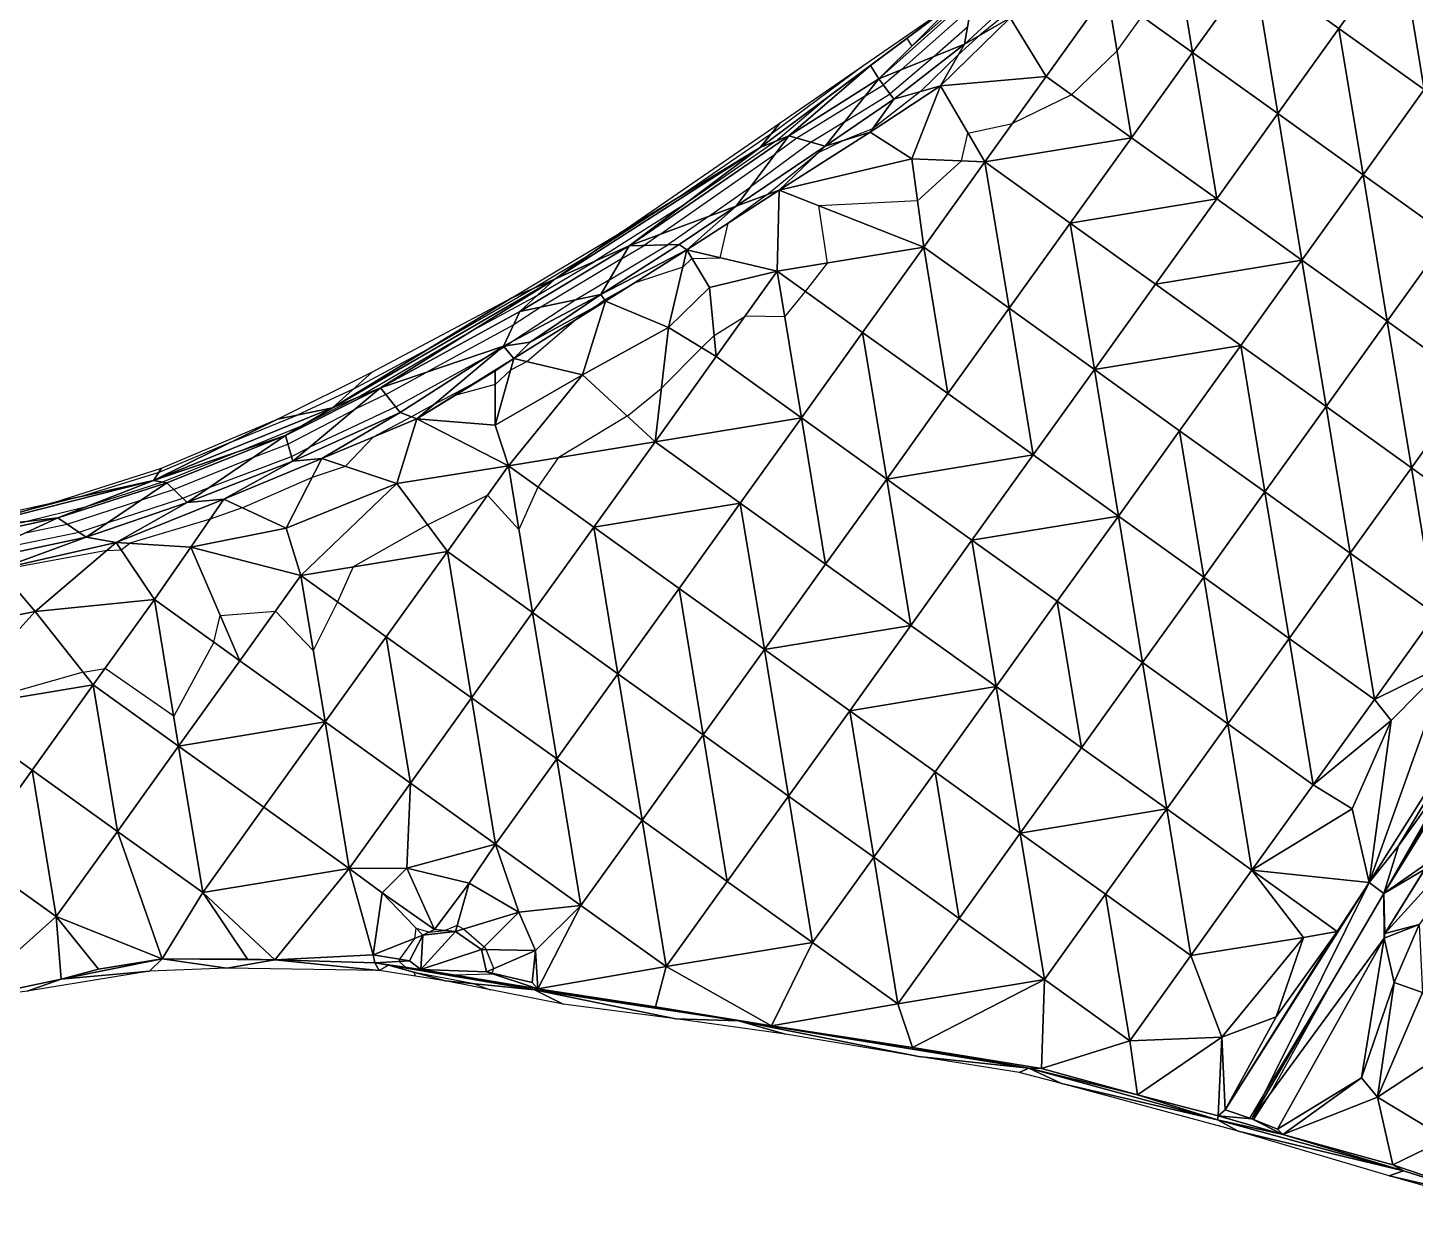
# Model space of a CAD drawing. Extents: x 452550 to 453808, y 451368 to 453069.
# Drawn here: x 452699.8 to 452832, y 452530.9 to 452643.7 of the extents above; entities that cross this region are included whole.
import ezdxf

# ---------------------------------------------------------------- set-up
doc = ezdxf.new("R2010")
doc.units = 0
doc.header["$LTSCALE"] = 0.35
doc.header["$MEASUREMENT"] = 0
doc.linetypes.add('DASHED', pattern=[5442.857143, 3628.571429, -1814.285714])
doc.layers.add('Default', color=42, linetype='Continuous', lineweight=25)
doc.layers.add('FPS_Contours-Minor', color=40, linetype='DASHED', lineweight=25)

msp = doc.modelspace()

# ---------------------------------------------------------------- linework, layer by layer
at = {"layer": 'Default', "color": 8, "linetype": 'Continuous', "lineweight": 25}
for points in [[(452810.76, 452641.4, 14.21), (452802.63, 452647.22, 14.7), (452808.46, 452655.35, 14.67)], [(452816.59, 452649.52, 14.22), (452810.76, 452641.4, 14.21), (452808.46, 452655.35, 14.67)], [(452824.71, 452643.69, 14.27), (452816.59, 452649.52, 14.22), (452830.54, 452651.82, 14.23)], [(452832.84, 452637.87, 14.27), (452824.71, 452643.69, 14.27), (452830.54, 452651.82, 14.23)], [(452838.67, 452645.99, 14.21), (452832.84, 452637.87, 14.27), (452830.54, 452651.82, 14.23)], [(452789.84, 452646.91, 13.14), (452797.15, 452649.71, 14.31), (452789.02, 452642.19, 14.44)], [(452797.15, 452649.71, 14.31), (452793.38, 452644.7, 14.61), (452789.02, 452642.19, 14.44)], [(452818.88, 452635.57, 14.28), (452810.76, 452641.4, 14.21), (452816.59, 452649.52, 14.22)], [(452824.71, 452643.69, 14.27), (452818.88, 452635.57, 14.28), (452816.59, 452649.52, 14.22)], [(452789.02, 452642.19, 14.44), (452780.87, 452638.87, 13.17), (452789.84, 452646.91, 13.14)], [(452780.87, 452638.87, 13.17), (452788.41, 452646.38, 12.76), (452789.84, 452646.91, 13.14)], [(452802.63, 452647.22, 14.7), (452796.8, 452639.1, 14.62), (452793.38, 452644.7, 14.61)], [(452804.93, 452633.27, 14.21), (452796.8, 452639.1, 14.62), (452802.63, 452647.22, 14.7)], [(452810.76, 452641.4, 14.21), (452804.93, 452633.27, 14.21), (452802.63, 452647.22, 14.7)], [(452780.07, 452640.14, 13.17), (452769.57, 452632.33, 12.75), (452788.41, 452646.38, 12.76)], [(452769.57, 452632.33, 12.75), (452771.45, 452634.7, 13.21), (452788.41, 452646.38, 12.76)], [(452780.87, 452638.87, 13.17), (452780.07, 452640.14, 13.17), (452788.41, 452646.38, 12.76)], [(452796.8, 452639.1, 14.62), (452786.73, 452638.2, 14.67), (452793.38, 452644.7, 14.61)], [(452786.73, 452638.2, 14.67), (452789.02, 452642.19, 14.44), (452793.38, 452644.7, 14.61)], [(452827.01, 452629.74, 14.27), (452818.88, 452635.57, 14.28), (452824.71, 452643.69, 14.27)], [(452832.84, 452637.87, 14.27), (452827.01, 452629.74, 14.27), (452824.71, 452643.69, 14.27)], [(452780.87, 452638.87, 13.17), (452789.02, 452642.19, 14.44), (452782.31, 452636.96, 14.28)], [(452789.02, 452642.19, 14.44), (452786.73, 452638.2, 14.67), (452782.31, 452636.96, 14.28)], [(452780.07, 452640.14, 13.17), (452772.28, 452633.44, 13.21), (452769.57, 452632.33, 12.75)], [(452772.28, 452633.44, 13.21), (452780.07, 452640.14, 13.17), (452780.87, 452638.87, 13.17)], [(452813.06, 452627.44, 14.28), (452804.93, 452633.27, 14.21), (452810.76, 452641.4, 14.21)], [(452818.88, 452635.57, 14.28), (452813.06, 452627.44, 14.28), (452810.76, 452641.4, 14.21)], [(452775.76, 452632.46, 14.48), (452772.28, 452633.44, 13.21), (452780.87, 452638.87, 13.17)], [(452780.87, 452638.87, 13.17), (452782.31, 452636.96, 14.28), (452775.76, 452632.46, 14.48)], [(452796.8, 452639.1, 14.62), (452790.98, 452630.97, 14.4), (452786.73, 452638.2, 14.67)], [(452804.93, 452633.27, 14.21), (452790.98, 452630.97, 14.4), (452796.8, 452639.1, 14.62)], [(452784, 452631.25, 14.72), (452780.05, 452633.81, 14.52), (452786.73, 452638.2, 14.67)], [(452780.05, 452633.81, 14.52), (452782.31, 452636.96, 14.28), (452786.73, 452638.2, 14.67)], [(452790.98, 452630.97, 14.4), (452784, 452631.25, 14.72), (452786.73, 452638.2, 14.67)], [(452835.14, 452623.91, 14.23), (452827.01, 452629.74, 14.27), (452832.84, 452637.87, 14.27)], [(452782.31, 452636.96, 14.28), (452780.05, 452633.81, 14.52), (452775.76, 452632.46, 14.48)], [(452821.18, 452621.61, 14.27), (452813.06, 452627.44, 14.28), (452818.88, 452635.57, 14.28)], [(452827.01, 452629.74, 14.27), (452821.18, 452621.61, 14.27), (452818.88, 452635.57, 14.28)], [(452769.57, 452632.33, 12.75), (452756.27, 452624.23, 13.19), (452771.45, 452634.7, 13.21)], [(452784, 452631.25, 14.72), (452771.38, 452628.26, 14.59), (452780.05, 452633.81, 14.52)], [(452771.38, 452628.26, 14.59), (452775.76, 452632.46, 14.48), (452780.05, 452633.81, 14.52)], [(452750, 452619.8, 12.79), (452756.27, 452624.23, 13.19), (452769.57, 452632.33, 12.75)], [(452757.08, 452622.97, 13.19), (452750, 452619.8, 12.79), (452769.57, 452632.33, 12.75)], [(452757.08, 452622.97, 13.19), (452769.57, 452632.33, 12.75), (452772.28, 452633.44, 13.21)], [(452767.26, 452626.75, 14.28), (452757.08, 452622.97, 13.19), (452772.28, 452633.44, 13.21)], [(452772.28, 452633.44, 13.21), (452775.76, 452632.46, 14.48), (452767.26, 452626.75, 14.28)], [(452775.76, 452632.46, 14.48), (452771.38, 452628.26, 14.59), (452767.26, 452626.75, 14.28)], [(452799.1, 452625.14, 14.22), (452790.98, 452630.97, 14.4), (452804.93, 452633.27, 14.21)], [(452813.06, 452627.44, 14.28), (452799.1, 452625.14, 14.22), (452804.93, 452633.27, 14.21)], [(452784, 452631.25, 14.72), (452785.15, 452622.84, 14.26), (452771.38, 452628.26, 14.59)], [(452790.98, 452630.97, 14.4), (452785.15, 452622.84, 14.26), (452784, 452631.25, 14.72)], [(452793.27, 452617.02, 14.22), (452785.15, 452622.84, 14.26), (452790.98, 452630.97, 14.4)], [(452799.1, 452625.14, 14.22), (452793.27, 452617.02, 14.22), (452790.98, 452630.97, 14.4)], [(452829.31, 452615.79, 14.26), (452821.18, 452621.61, 14.27), (452827.01, 452629.74, 14.27)], [(452835.14, 452623.91, 14.23), (452829.31, 452615.79, 14.26), (452827.01, 452629.74, 14.27)], [(452771.19, 452620.55, 14.62), (452762.58, 452622.58, 14.43), (452771.38, 452628.26, 14.59)], [(452762.58, 452622.58, 14.43), (452767.26, 452626.75, 14.28), (452771.38, 452628.26, 14.59)], [(452785.15, 452622.84, 14.26), (452771.19, 452620.55, 14.62), (452771.38, 452628.26, 14.59)], [(452807.23, 452619.31, 14.27), (452799.1, 452625.14, 14.22), (452813.06, 452627.44, 14.28)], [(452821.18, 452621.61, 14.27), (452807.23, 452619.31, 14.27), (452813.06, 452627.44, 14.28)], [(452767.26, 452626.75, 14.28), (452761.83, 452623.09, 14.24), (452757.08, 452622.97, 13.19)], [(452767.26, 452626.75, 14.28), (452762.58, 452622.58, 14.43), (452761.83, 452623.09, 14.24)], [(452801.4, 452611.19, 14.24), (452793.27, 452617.02, 14.22), (452799.1, 452625.14, 14.22)], [(452807.23, 452619.31, 14.27), (452801.4, 452611.19, 14.24), (452799.1, 452625.14, 14.22)], [(452750, 452619.8, 12.79), (452745.9, 452618.01, 13.2), (452756.27, 452624.23, 13.19)], [(452754.38, 452618.33, 14.36), (452746.65, 452616.71, 13.2), (452757.08, 452622.97, 13.19)], [(452746.65, 452616.71, 13.2), (452750, 452619.8, 12.79), (452757.08, 452622.97, 13.19)], [(452761.83, 452623.09, 14.24), (452762.58, 452622.58, 14.43), (452754.38, 452618.33, 14.36)], [(452757.08, 452622.97, 13.19), (452761.83, 452623.09, 14.24), (452754.38, 452618.33, 14.36)], [(452837.44, 452609.96, 14.24), (452829.31, 452615.79, 14.26), (452835.14, 452623.91, 14.23)], [(452762.58, 452622.58, 14.43), (452754.81, 452617.7, 14.54), (452754.38, 452618.33, 14.36)], [(452760.83, 452615.2, 14.75), (452754.81, 452617.7, 14.54), (452762.58, 452622.58, 14.43)], [(452764.74, 452618.99, 14.75), (452760.83, 452615.2, 14.75), (452762.58, 452622.58, 14.43)], [(452764.74, 452618.99, 14.75), (452762.58, 452622.58, 14.43), (452771.19, 452620.55, 14.62)], [(452779.32, 452614.72, 14.25), (452771.19, 452620.55, 14.62), (452785.15, 452622.84, 14.26)], [(452787.45, 452608.89, 14.23), (452779.32, 452614.72, 14.25), (452785.15, 452622.84, 14.26)], [(452793.27, 452617.02, 14.22), (452787.45, 452608.89, 14.23), (452785.15, 452622.84, 14.26)], [(452815.35, 452613.49, 14.25), (452807.23, 452619.31, 14.27), (452821.18, 452621.61, 14.27)], [(452823.48, 452607.66, 14.25), (452815.35, 452613.49, 14.25), (452821.18, 452621.61, 14.27)], [(452829.31, 452615.79, 14.26), (452823.48, 452607.66, 14.25), (452821.18, 452621.61, 14.27)], [(452764.74, 452618.99, 14.75), (452771.19, 452620.55, 14.62), (452765.37, 452612.42, 14.39)], [(452773.49, 452606.59, 14.23), (452765.37, 452612.42, 14.39), (452771.19, 452620.55, 14.62)], [(452779.32, 452614.72, 14.25), (452773.49, 452606.59, 14.23), (452771.19, 452620.55, 14.62)], [(452728.82, 452607.53, 12.75), (452745.9, 452618.01, 13.2), (452750, 452619.8, 12.79)], [(452733.38, 452609.44, 13.23), (452728.82, 452607.53, 12.75), (452750, 452619.8, 12.79)], [(452750, 452619.8, 12.79), (452746.65, 452616.71, 13.2), (452733.38, 452609.44, 13.23)], [(452764.74, 452618.99, 14.75), (452765.37, 452612.42, 14.39), (452760.83, 452615.2, 14.75)], [(452815.35, 452613.49, 14.25), (452801.4, 452611.19, 14.24), (452807.23, 452619.31, 14.27)], [(452728.82, 452607.53, 12.75), (452732.63, 452610.96, 13.23), (452745.9, 452618.01, 13.2)], [(452746.65, 452616.71, 13.2), (452754.38, 452618.33, 14.36), (452745.11, 452613.4, 13.97)], [(452754.38, 452618.33, 14.36), (452747.64, 452613.78, 14.27), (452745.11, 452613.4, 13.97)], [(452752.62, 452610.69, 14.86), (452746.1, 452612.23, 14.42), (452754.81, 452617.7, 14.54)], [(452746.1, 452612.23, 14.42), (452747.64, 452613.78, 14.27), (452754.81, 452617.7, 14.54)], [(452754.38, 452618.33, 14.36), (452754.81, 452617.7, 14.54), (452747.64, 452613.78, 14.27)], [(452752.62, 452610.69, 14.86), (452754.81, 452617.7, 14.54), (452760.83, 452615.2, 14.75)], [(452745.11, 452613.4, 13.97), (452733.38, 452609.44, 13.23), (452746.65, 452616.71, 13.2)], [(452795.57, 452603.06, 14.26), (452787.45, 452608.89, 14.23), (452793.27, 452617.02, 14.22)], [(452801.4, 452611.19, 14.24), (452795.57, 452603.06, 14.26), (452793.27, 452617.02, 14.22)], [(452752.62, 452610.69, 14.86), (452760.83, 452615.2, 14.75), (452759.54, 452604.29, 14.28)], [(452765.37, 452612.42, 14.39), (452759.54, 452604.29, 14.28), (452760.83, 452615.2, 14.75)], [(452831.61, 452601.83, 14.23), (452823.48, 452607.66, 14.25), (452829.31, 452615.79, 14.26)], [(452837.44, 452609.96, 14.24), (452831.61, 452601.83, 14.23), (452829.31, 452615.79, 14.26)], [(452746.1, 452612.23, 14.42), (452745.11, 452613.4, 13.97), (452747.64, 452613.78, 14.27)], [(452781.62, 452600.76, 14.24), (452773.49, 452606.59, 14.23), (452779.32, 452614.72, 14.25)], [(452787.45, 452608.89, 14.23), (452781.62, 452600.76, 14.24), (452779.32, 452614.72, 14.25)], [(452733.38, 452609.44, 13.23), (452745.11, 452613.4, 13.97), (452735.26, 452607.11, 14.21)], [(452745.11, 452613.4, 13.97), (452736.84, 452606.5, 14.63), (452735.26, 452607.11, 14.21)], [(452736.84, 452606.5, 14.63), (452745.11, 452613.4, 13.97), (452746.1, 452612.23, 14.42)], [(452773.49, 452606.59, 14.23), (452759.54, 452604.29, 14.28), (452765.37, 452612.42, 14.39)], [(452809.53, 452605.36, 14.23), (452801.4, 452611.19, 14.24), (452815.35, 452613.49, 14.25)], [(452817.65, 452599.53, 14.24), (452809.53, 452605.36, 14.23), (452815.35, 452613.49, 14.25)], [(452823.48, 452607.66, 14.25), (452817.65, 452599.53, 14.24), (452815.35, 452613.49, 14.25)], [(452744.32, 452611.08, 14.36), (452736.84, 452606.5, 14.63), (452746.1, 452612.23, 14.42)], [(452744.32, 452605.88, 14.9), (452736.84, 452606.5, 14.63), (452744.32, 452611.08, 14.36)], [(452744.32, 452605.88, 14.9), (452744.32, 452611.08, 14.36), (452746.1, 452612.23, 14.42)], [(452752.62, 452610.69, 14.86), (452744.32, 452605.88, 14.9), (452746.1, 452612.23, 14.42)], [(452803.7, 452597.23, 14.25), (452795.57, 452603.06, 14.26), (452801.4, 452611.19, 14.24)], [(452809.53, 452605.36, 14.23), (452803.7, 452597.23, 14.25), (452801.4, 452611.19, 14.24)], [(452728.82, 452607.53, 12.75), (452723.57, 452606.45, 13.14), (452732.63, 452610.96, 13.23)], [(452752.62, 452610.69, 14.86), (452745.58, 452602, 14.61), (452744.32, 452605.88, 14.9)], [(452752.62, 452610.69, 14.86), (452759.54, 452604.29, 14.28), (452745.58, 452602, 14.61)], [(452839.73, 452596, 14.19), (452831.61, 452601.83, 14.23), (452837.44, 452609.96, 14.24)], [(452724.33, 452604.92, 13.14), (452728.82, 452607.53, 12.75), (452733.38, 452609.44, 13.23)], [(452725.04, 452602.46, 14.18), (452724.33, 452604.92, 13.14), (452733.38, 452609.44, 13.23)], [(452733.38, 452609.44, 13.23), (452735.26, 452607.11, 14.21), (452725.04, 452602.46, 14.18)], [(452795.57, 452603.06, 14.26), (452781.62, 452600.76, 14.24), (452787.45, 452608.89, 14.23)], [(452724.33, 452604.92, 13.14), (452711.77, 452600.61, 12.74), (452728.82, 452607.53, 12.75)], [(452711.77, 452600.61, 12.74), (452723.57, 452606.45, 13.14), (452728.82, 452607.53, 12.75)], [(452735.26, 452607.11, 14.21), (452727.8, 452602.71, 14.35), (452725.04, 452602.46, 14.18)], [(452736.84, 452606.5, 14.63), (452727.8, 452602.71, 14.35), (452735.26, 452607.11, 14.21)], [(452825.78, 452593.71, 14.26), (452817.65, 452599.53, 14.24), (452823.48, 452607.66, 14.25)], [(452831.61, 452601.83, 14.23), (452825.78, 452593.71, 14.26), (452823.48, 452607.66, 14.25)], [(452711.77, 452600.61, 12.74), (452712.53, 452601.8, 13.13), (452723.57, 452606.45, 13.14)], [(452734.94, 452600.33, 14.84), (452727.8, 452602.71, 14.35), (452736.84, 452606.5, 14.63)], [(452734.94, 452600.33, 14.84), (452736.84, 452606.5, 14.63), (452745.58, 452602, 14.61)], [(452744.32, 452605.88, 14.9), (452745.58, 452602, 14.61), (452736.84, 452606.5, 14.63)], [(452767.66, 452598.47, 14.21), (452759.54, 452604.29, 14.28), (452773.49, 452606.59, 14.23)], [(452775.79, 452592.64, 14.26), (452767.66, 452598.47, 14.21), (452773.49, 452606.59, 14.23)], [(452781.62, 452600.76, 14.24), (452775.79, 452592.64, 14.26), (452773.49, 452606.59, 14.23)], [(452724.33, 452604.92, 13.14), (452713.04, 452600.39, 13.13), (452711.77, 452600.61, 12.74)], [(452714.95, 452598.53, 14.24), (452713.04, 452600.39, 13.13), (452724.33, 452604.92, 13.14)], [(452724.33, 452604.92, 13.14), (452725.04, 452602.46, 14.18), (452714.95, 452598.53, 14.24)], [(452811.83, 452591.41, 14.25), (452803.7, 452597.23, 14.25), (452809.53, 452605.36, 14.23)], [(452817.65, 452599.53, 14.24), (452811.83, 452591.41, 14.25), (452809.53, 452605.36, 14.23)], [(452753.71, 452596.17, 14.28), (452745.58, 452602, 14.61), (452759.54, 452604.29, 14.28)], [(452767.66, 452598.47, 14.21), (452753.71, 452596.17, 14.28), (452759.54, 452604.29, 14.28)], [(452711.77, 452600.61, 12.74), (452702.26, 452598.51, 13.1), (452712.53, 452601.8, 13.13)], [(452725.04, 452602.46, 14.18), (452718.46, 452598.83, 14.32), (452714.95, 452598.53, 14.24)], [(452724.38, 452596.09, 14.93), (452718.46, 452598.83, 14.32), (452727.8, 452602.71, 14.35)], [(452718.46, 452598.83, 14.32), (452725.04, 452602.46, 14.18), (452727.8, 452602.71, 14.35)], [(452734.94, 452600.33, 14.84), (452724.38, 452596.09, 14.93), (452727.8, 452602.71, 14.35)], [(452734.94, 452600.33, 14.84), (452745.58, 452602, 14.61), (452739.76, 452593.87, 14.28)], [(452747.88, 452588.04, 14.35), (452739.76, 452593.87, 14.28), (452745.58, 452602, 14.61)], [(452753.71, 452596.17, 14.28), (452747.88, 452588.04, 14.35), (452745.58, 452602, 14.61)], [(452789.74, 452594.94, 14.28), (452781.62, 452600.76, 14.24), (452795.57, 452603.06, 14.26)], [(452803.7, 452597.23, 14.25), (452789.74, 452594.94, 14.28), (452795.57, 452603.06, 14.26)], [(452833.91, 452587.88, 14.23), (452825.78, 452593.71, 14.26), (452831.61, 452601.83, 14.23)], [(452839.73, 452596, 14.19), (452833.91, 452587.88, 14.23), (452831.61, 452601.83, 14.23)], [(452693.52, 452596.02, 12.77), (452702.26, 452598.51, 13.1), (452711.77, 452600.61, 12.74)], [(452702.65, 452597.06, 13.1), (452693.52, 452596.02, 12.77), (452711.77, 452600.61, 12.74)], [(452702.65, 452597.06, 13.1), (452711.77, 452600.61, 12.74), (452713.04, 452600.39, 13.13)], [(452783.92, 452586.81, 14.28), (452775.79, 452592.64, 14.26), (452781.62, 452600.76, 14.24)], [(452789.74, 452594.94, 14.28), (452783.92, 452586.81, 14.28), (452781.62, 452600.76, 14.24)], [(452705.34, 452595.23, 14.31), (452702.65, 452597.06, 13.1), (452713.04, 452600.39, 13.13)], [(452713.04, 452600.39, 13.13), (452714.95, 452598.53, 14.24), (452705.34, 452595.23, 14.31)], [(452734.94, 452600.33, 14.84), (452725.8, 452591.57, 14.62), (452724.38, 452596.09, 14.93)], [(452734.94, 452600.33, 14.84), (452739.76, 452593.87, 14.28), (452725.8, 452591.57, 14.62)], [(452819.95, 452585.58, 14.25), (452811.83, 452591.41, 14.25), (452817.65, 452599.53, 14.24)], [(452825.78, 452593.71, 14.26), (452819.95, 452585.58, 14.25), (452817.65, 452599.53, 14.24)], [(452693.52, 452596.02, 12.77), (452691.25, 452596.12, 13.21), (452702.26, 452598.51, 13.1)], [(452714.95, 452598.53, 14.24), (452708.2, 452594.72, 14.44), (452705.34, 452595.23, 14.31)], [(452715.32, 452594.26, 14.75), (452708.2, 452594.72, 14.44), (452718.46, 452598.83, 14.32)], [(452708.2, 452594.72, 14.44), (452714.95, 452598.53, 14.24), (452718.46, 452598.83, 14.32)], [(452715.32, 452594.26, 14.75), (452718.46, 452598.83, 14.32), (452724.38, 452596.09, 14.93)], [(452761.84, 452590.34, 14.22), (452753.71, 452596.17, 14.28), (452767.66, 452598.47, 14.21)], [(452769.96, 452584.51, 14.26), (452761.84, 452590.34, 14.22), (452767.66, 452598.47, 14.21)], [(452775.79, 452592.64, 14.26), (452769.96, 452584.51, 14.26), (452767.66, 452598.47, 14.21)], [(452691.55, 452594.65, 13.21), (452693.52, 452596.02, 12.77), (452702.65, 452597.06, 13.1)], [(452692.95, 452592.59, 14.35), (452691.55, 452594.65, 13.21), (452702.65, 452597.06, 13.1)], [(452702.65, 452597.06, 13.1), (452705.34, 452595.23, 14.31), (452692.95, 452592.59, 14.35)], [(452797.87, 452589.11, 14.25), (452789.74, 452594.94, 14.28), (452803.7, 452597.23, 14.25)], [(452806, 452583.28, 14.28), (452797.87, 452589.11, 14.25), (452803.7, 452597.23, 14.25)], [(452811.83, 452591.41, 14.25), (452806, 452583.28, 14.28), (452803.7, 452597.23, 14.25)], [(452705.34, 452595.23, 14.31), (452697.03, 452592.16, 14.49), (452692.95, 452592.59, 14.35)], [(452697.03, 452592.16, 14.49), (452705.34, 452595.23, 14.31), (452708.2, 452594.72, 14.44)], [(452715.32, 452594.26, 14.75), (452724.38, 452596.09, 14.93), (452725.8, 452591.57, 14.62)], [(452756.01, 452582.21, 14.3), (452747.88, 452588.04, 14.35), (452753.71, 452596.17, 14.28)], [(452761.84, 452590.34, 14.22), (452756.01, 452582.21, 14.3), (452753.71, 452596.17, 14.28)], [(452700.47, 452588.15, 14.93), (452697.03, 452592.16, 14.49), (452708.2, 452594.72, 14.44)], [(452711.85, 452589.27, 14.89), (452700.47, 452588.15, 14.93), (452708.2, 452594.72, 14.44)], [(452715.32, 452594.26, 14.75), (452711.85, 452589.27, 14.89), (452708.2, 452594.72, 14.44)], [(452715.32, 452594.26, 14.75), (452719.97, 452583.44, 14.33), (452711.85, 452589.27, 14.89)], [(452715.32, 452594.26, 14.75), (452725.8, 452591.57, 14.62), (452719.97, 452583.44, 14.33)], [(452733.93, 452585.74, 14.34), (452725.8, 452591.57, 14.62), (452739.76, 452593.87, 14.28)], [(452742.05, 452579.92, 14.37), (452733.93, 452585.74, 14.34), (452739.76, 452593.87, 14.28)], [(452747.88, 452588.04, 14.35), (452742.05, 452579.92, 14.37), (452739.76, 452593.87, 14.28)], [(452792.04, 452580.98, 14.25), (452783.92, 452586.81, 14.28), (452789.74, 452594.94, 14.28)], [(452797.87, 452589.11, 14.25), (452792.04, 452580.98, 14.25), (452789.74, 452594.94, 14.28)], [(452783.92, 452586.81, 14.28), (452769.96, 452584.51, 14.26), (452775.79, 452592.64, 14.26)], [(452828.08, 452579.75, 14.19), (452819.95, 452585.58, 14.25), (452825.78, 452593.71, 14.26)], [(452833.91, 452587.88, 14.23), (452828.08, 452579.75, 14.19), (452825.78, 452593.71, 14.26)], [(452692.85, 452586.6, 14.83), (452697.03, 452592.16, 14.49), (452700.47, 452588.15, 14.93)], [(452728.1, 452577.62, 14.39), (452719.97, 452583.44, 14.33), (452725.8, 452591.57, 14.62)], [(452733.93, 452585.74, 14.34), (452728.1, 452577.62, 14.39), (452725.8, 452591.57, 14.62)], [(452814.12, 452577.45, 14.22), (452806, 452583.28, 14.28), (452811.83, 452591.41, 14.25)], [(452819.95, 452585.58, 14.25), (452814.12, 452577.45, 14.22), (452811.83, 452591.41, 14.25)], [(452764.13, 452576.39, 14.24), (452756.01, 452582.21, 14.3), (452761.84, 452590.34, 14.22)], [(452769.96, 452584.51, 14.26), (452764.13, 452576.39, 14.24), (452761.84, 452590.34, 14.22)], [(452711.85, 452589.27, 14.89), (452706.02, 452581.15, 14.41), (452700.47, 452588.15, 14.93)], [(452714.15, 452575.32, 14.4), (452706.02, 452581.15, 14.41), (452711.85, 452589.27, 14.89)], [(452719.97, 452583.44, 14.33), (452714.15, 452575.32, 14.4), (452711.85, 452589.27, 14.89)], [(452800.17, 452575.15, 14.29), (452792.04, 452580.98, 14.25), (452797.87, 452589.11, 14.25)], [(452806, 452583.28, 14.28), (452800.17, 452575.15, 14.29), (452797.87, 452589.11, 14.25)], [(452835.05, 452583.18, 14.21), (452844.54, 452589.19, 14.23), (452827.58, 452562.33, 14.27)], [(452844.54, 452589.19, 14.23), (452830.38, 452565.8, 14.2), (452827.58, 452562.33, 14.27)], [(452844.54, 452589.19, 14.23), (452836.2, 452573.92, 14.13), (452830.38, 452565.8, 14.2)], [(452706.02, 452581.15, 14.41), (452692.07, 452578.85, 14.51), (452700.47, 452588.15, 14.93)], [(452692.85, 452586.6, 14.83), (452700.47, 452588.15, 14.93), (452692.07, 452578.85, 14.51)], [(452750.18, 452574.09, 14.32), (452742.05, 452579.92, 14.37), (452747.88, 452588.04, 14.35)], [(452756.01, 452582.21, 14.3), (452750.18, 452574.09, 14.32), (452747.88, 452588.04, 14.35)], [(452828.08, 452579.75, 14.19), (452833.91, 452587.88, 14.23), (452835.05, 452583.18, 14.21)], [(452778.09, 452578.68, 14.24), (452769.96, 452584.51, 14.26), (452783.92, 452586.81, 14.28)], [(452792.04, 452580.98, 14.25), (452778.09, 452578.68, 14.24), (452783.92, 452586.81, 14.28)], [(452844.46, 452587.11, 14.06), (452842.01, 452582.29, 14.03), (452828.97, 452561.29, 14.02)], [(452836.2, 452573.92, 14.13), (452844.46, 452587.11, 14.06), (452828.97, 452561.29, 14.02)], [(452736.23, 452571.79, 14.4), (452728.1, 452577.62, 14.39), (452733.93, 452585.74, 14.34)], [(452742.05, 452579.92, 14.37), (452736.23, 452571.79, 14.4), (452733.93, 452585.74, 14.34)], [(452822.25, 452571.62, 14.15), (452814.12, 452577.45, 14.22), (452819.95, 452585.58, 14.25)], [(452828.08, 452579.75, 14.19), (452822.25, 452571.62, 14.15), (452819.95, 452585.58, 14.25)], [(452842.57, 452572.33, 14.17), (452829.08, 452557.48, 14.18), (452846.01, 452584.62, 14.27)], [(452829.08, 452557.48, 14.18), (452832.86, 452563.57, 14.15), (452846.01, 452584.62, 14.27)], [(452728.1, 452577.62, 14.39), (452714.15, 452575.32, 14.4), (452719.97, 452583.44, 14.33)], [(452772.26, 452570.56, 14.24), (452764.13, 452576.39, 14.24), (452769.96, 452584.51, 14.26)], [(452778.09, 452578.68, 14.24), (452772.26, 452570.56, 14.24), (452769.96, 452584.51, 14.26)], [(452808.3, 452569.33, 14.2), (452800.17, 452575.15, 14.29), (452806, 452583.28, 14.28)], [(452814.12, 452577.45, 14.22), (452808.3, 452569.33, 14.2), (452806, 452583.28, 14.28)], [(452758.31, 452568.26, 14.26), (452750.18, 452574.09, 14.32), (452756.01, 452582.21, 14.3)], [(452764.13, 452576.39, 14.24), (452758.31, 452568.26, 14.26), (452756.01, 452582.21, 14.3)], [(452827.58, 452562.33, 14.27), (452829.69, 452577.75, 14.14), (452835.05, 452583.18, 14.21)], [(452828.08, 452579.75, 14.19), (452835.05, 452583.18, 14.21), (452829.69, 452577.75, 14.14)], [(452842.01, 452582.29, 14.03), (452833.22, 452564.24, 14.14), (452828.97, 452561.29, 14.02)], [(452700.19, 452573.02, 14.4), (452692.07, 452578.85, 14.51), (452706.02, 452581.15, 14.41)], [(452708.32, 452567.19, 14.42), (452700.19, 452573.02, 14.4), (452706.02, 452581.15, 14.41)], [(452714.15, 452575.32, 14.4), (452708.32, 452567.19, 14.42), (452706.02, 452581.15, 14.41)], [(452786.22, 452572.86, 14.28), (452778.09, 452578.68, 14.24), (452792.04, 452580.98, 14.25)], [(452794.34, 452567.03, 14.28), (452786.22, 452572.86, 14.28), (452792.04, 452580.98, 14.25)], [(452800.17, 452575.15, 14.29), (452794.34, 452567.03, 14.28), (452792.04, 452580.98, 14.25)], [(452744.35, 452565.96, 14.39), (452736.23, 452571.79, 14.4), (452742.05, 452579.92, 14.37)], [(452750.18, 452574.09, 14.32), (452744.35, 452565.96, 14.39), (452742.05, 452579.92, 14.37)], [(452822.25, 452571.62, 14.15), (452828.08, 452579.75, 14.19), (452829.69, 452577.75, 14.14)], [(452700.19, 452573.02, 14.4), (452694.36, 452564.89, 14.4), (452692.07, 452578.85, 14.51)], [(452780.39, 452564.73, 14.26), (452772.26, 452570.56, 14.24), (452778.09, 452578.68, 14.24)], [(452786.22, 452572.86, 14.28), (452780.39, 452564.73, 14.26), (452778.09, 452578.68, 14.24)], [(452722.27, 452569.49, 14.37), (452714.15, 452575.32, 14.4), (452728.1, 452577.62, 14.39)], [(452730.4, 452563.66, 14.43), (452722.27, 452569.49, 14.37), (452728.1, 452577.62, 14.39)], [(452736.23, 452571.79, 14.4), (452730.4, 452563.66, 14.43), (452728.1, 452577.62, 14.39)], [(452816.42, 452563.5, 14.2), (452808.3, 452569.33, 14.2), (452814.12, 452577.45, 14.22)], [(452822.25, 452571.62, 14.15), (452816.42, 452563.5, 14.2), (452814.12, 452577.45, 14.22)], [(452822.25, 452571.62, 14.15), (452829.69, 452577.75, 14.14), (452825.97, 452569.33, 14.15)], [(452827.58, 452562.33, 14.27), (452825.97, 452569.33, 14.15), (452829.69, 452577.75, 14.14)], [(452766.43, 452562.43, 14.25), (452758.31, 452568.26, 14.26), (452764.13, 452576.39, 14.24)], [(452772.26, 452570.56, 14.24), (452766.43, 452562.43, 14.25), (452764.13, 452576.39, 14.24)], [(452716.44, 452561.36, 14.47), (452708.32, 452567.19, 14.42), (452714.15, 452575.32, 14.4)], [(452722.27, 452569.49, 14.37), (452716.44, 452561.36, 14.47), (452714.15, 452575.32, 14.4)], [(452752.48, 452560.13, 14.3), (452744.35, 452565.96, 14.39), (452750.18, 452574.09, 14.32)], [(452758.31, 452568.26, 14.26), (452752.48, 452560.13, 14.3), (452750.18, 452574.09, 14.32)], [(452808.3, 452569.33, 14.2), (452794.34, 452567.03, 14.28), (452800.17, 452575.15, 14.29)], [(452702.49, 452559.07, 14.41), (452694.36, 452564.89, 14.4), (452700.19, 452573.02, 14.4)], [(452708.32, 452567.19, 14.42), (452702.49, 452559.07, 14.41), (452700.19, 452573.02, 14.4)], [(452788.51, 452558.9, 14.25), (452780.39, 452564.73, 14.26), (452786.22, 452572.86, 14.28)], [(452794.34, 452567.03, 14.28), (452788.51, 452558.9, 14.25), (452786.22, 452572.86, 14.28)], [(452828.97, 452561.29, 14.02), (452830.38, 452565.8, 14.2), (452836.2, 452573.92, 14.13)], [(452730.4, 452563.66, 14.43), (452736.23, 452571.79, 14.4), (452735.88, 452563.7, 14.4)], [(452736.23, 452571.79, 14.4), (452744.35, 452565.96, 14.39), (452735.88, 452563.7, 14.4)], [(452816.42, 452563.5, 14.2), (452822.25, 452571.62, 14.15), (452825.97, 452569.33, 14.15)], [(452842.57, 452572.33, 14.17), (452832.34, 452558.32, 14.2), (452829.08, 452557.48, 14.18)], [(452774.56, 452556.6, 14.25), (452766.43, 452562.43, 14.25), (452772.26, 452570.56, 14.24)], [(452780.39, 452564.73, 14.26), (452774.56, 452556.6, 14.25), (452772.26, 452570.56, 14.24)], [(452730.4, 452563.66, 14.43), (452716.44, 452561.36, 14.47), (452722.27, 452569.49, 14.37)], [(452802.47, 452561.2, 14.2), (452794.34, 452567.03, 14.28), (452808.3, 452569.33, 14.2)], [(452810.59, 452555.37, 14.21), (452802.47, 452561.2, 14.2), (452808.3, 452569.33, 14.2)], [(452816.42, 452563.5, 14.2), (452810.59, 452555.37, 14.21), (452808.3, 452569.33, 14.2)], [(452827.58, 452562.33, 14.27), (452816.42, 452563.5, 14.2), (452825.97, 452569.33, 14.15)], [(452760.61, 452554.31, 14.37), (452752.48, 452560.13, 14.3), (452758.31, 452568.26, 14.26)], [(452766.43, 452562.43, 14.25), (452760.61, 452554.31, 14.37), (452758.31, 452568.26, 14.26)], [(452702.49, 452559.07, 14.41), (452708.32, 452567.19, 14.42), (452712.59, 452555.06, 14.29)], [(452708.32, 452567.19, 14.42), (452716.44, 452561.36, 14.47), (452712.59, 452555.06, 14.29)], [(452796.64, 452553.07, 14.23), (452788.51, 452558.9, 14.25), (452794.34, 452567.03, 14.28)], [(452802.47, 452561.2, 14.2), (452796.64, 452553.07, 14.23), (452794.34, 452567.03, 14.28)], [(452693.61, 452551.15, 14.47), (452694.36, 452564.89, 14.4), (452702.49, 452559.07, 14.41)], [(452735.88, 452563.7, 14.4), (452744.35, 452565.96, 14.39), (452741.83, 452562.25, 14.42)], [(452741.83, 452562.25, 14.42), (452744.35, 452565.96, 14.39), (452746.55, 452559.5, 14.4)], [(452744.35, 452565.96, 14.39), (452752.48, 452560.13, 14.3), (452746.55, 452559.5, 14.4)], [(452830.38, 452565.8, 14.2), (452828.97, 452561.29, 14.02), (452827.58, 452562.33, 14.27)], [(452716.44, 452561.36, 14.47), (452730.4, 452563.66, 14.43), (452723.31, 452554.97, 14.39)], [(452723.31, 452554.97, 14.39), (452730.4, 452563.66, 14.43), (452732.67, 452555.44, 14.39)], [(452733.54, 452561.33, 14.38), (452730.4, 452563.66, 14.43), (452735.88, 452563.7, 14.4)], [(452732.67, 452555.44, 14.39), (452730.4, 452563.66, 14.43), (452733.54, 452561.33, 14.38)], [(452738.53, 452557.83, 14.06), (452733.54, 452561.33, 14.38), (452735.88, 452563.7, 14.4)], [(452738.53, 452557.83, 14.06), (452735.88, 452563.7, 14.4), (452741.83, 452562.25, 14.42)], [(452782.69, 452550.78, 14.28), (452774.56, 452556.6, 14.25), (452780.39, 452564.73, 14.26)], [(452788.51, 452558.9, 14.25), (452782.69, 452550.78, 14.28), (452780.39, 452564.73, 14.26)], [(452810.59, 452555.37, 14.21), (452816.42, 452563.5, 14.2), (452821.33, 452557.07, 14.21)], [(452824.55, 452557.67, 14.27), (452816.42, 452563.5, 14.2), (452827.58, 452562.33, 14.27)], [(452816.42, 452563.5, 14.2), (452824.55, 452557.67, 14.27), (452821.33, 452557.07, 14.21)], [(452833.22, 452564.24, 14.14), (452832.86, 452563.57, 14.15), (452828.97, 452561.29, 14.02)], [(452829.08, 452557.48, 14.18), (452828.97, 452561.29, 14.02), (452832.86, 452563.57, 14.15)], [(452740.54, 452557.67, 13.94), (452738.53, 452557.83, 14.06), (452741.83, 452562.25, 14.42)], [(452740.54, 452557.67, 13.94), (452741.83, 452562.25, 14.42), (452746.55, 452559.5, 14.4)], [(452760.61, 452554.31, 14.37), (452766.43, 452562.43, 14.25), (452774.56, 452556.6, 14.25)], [(452824.55, 452557.67, 14.27), (452827.58, 452562.33, 14.27), (452813.88, 452540.68, 14.39)], [(452827.58, 452562.33, 14.27), (452816.42, 452539.81, 13.97), (452813.88, 452540.68, 14.39)], [(452827.58, 452562.33, 14.27), (452828.97, 452561.29, 14.02), (452816.42, 452539.81, 13.97)], [(452712.59, 452555.06, 14.29), (452716.44, 452561.36, 14.47), (452720.71, 452555.03, 14.4)], [(452716.44, 452561.36, 14.47), (452723.31, 452554.97, 14.39), (452720.71, 452555.03, 14.4)], [(452737.43, 452557.31, 13.92), (452732.67, 452555.44, 14.39), (452733.54, 452561.33, 14.38)], [(452738.53, 452557.83, 14.06), (452737.43, 452557.31, 13.92), (452733.54, 452561.33, 14.38)], [(452804.77, 452547.25, 14.21), (452796.64, 452553.07, 14.23), (452802.47, 452561.2, 14.2)], [(452810.59, 452555.37, 14.21), (452804.77, 452547.25, 14.21), (452802.47, 452561.2, 14.2)], [(452828.97, 452561.29, 14.02), (452829.03, 452557.03, 14.2), (452816.42, 452539.81, 13.97)], [(452828.97, 452561.29, 14.02), (452829.08, 452557.48, 14.18), (452829.03, 452557.03, 14.2)], [(452743.01, 452555.94, 13.97), (452740.54, 452557.67, 13.94), (452746.55, 452559.5, 14.4)], [(452743.01, 452555.94, 13.97), (452746.55, 452559.5, 14.4), (452748.16, 452555.86, 14.35)], [(452746.55, 452559.5, 14.4), (452752.48, 452560.13, 14.3), (452748.16, 452555.86, 14.35)], [(452748.39, 452552.2, 14.46), (452748.16, 452555.86, 14.35), (452752.48, 452560.13, 14.3)], [(452748.39, 452552.2, 14.46), (452752.48, 452560.13, 14.3), (452760.61, 452554.31, 14.37)], [(452702.49, 452559.07, 14.41), (452702.96, 452553.12, 14.3), (452693.61, 452551.15, 14.47)], [(452702.49, 452559.07, 14.41), (452712.59, 452555.06, 14.29), (452706.52, 452554.08, 14.39)], [(452702.96, 452553.12, 14.3), (452702.49, 452559.07, 14.41), (452706.52, 452554.08, 14.39)], [(452796.64, 452553.07, 14.23), (452782.69, 452550.78, 14.28), (452788.51, 452558.9, 14.25)], [(452829.98, 452552.81, 14.2), (452829.03, 452557.03, 14.2), (452832.34, 452558.32, 14.2)], [(452829.03, 452557.03, 14.2), (452829.08, 452557.48, 14.18), (452832.34, 452558.32, 14.2)], [(452832.67, 452551.84, 14.19), (452829.98, 452552.81, 14.2), (452832.34, 452558.32, 14.2)], [(452737.43, 452557.31, 13.92), (452736.15, 452554.87, 13.86), (452732.67, 452555.44, 14.39)], [(452737.43, 452557.31, 13.92), (452737.24, 452554.03, 13.83), (452736.15, 452554.87, 13.86)], [(452737.24, 452554.03, 13.83), (452740.54, 452557.67, 13.94), (452743.01, 452555.94, 13.97)], [(452740.54, 452557.67, 13.94), (452737.24, 452554.03, 13.83), (452737.43, 452557.31, 13.92)], [(452738.53, 452557.83, 14.06), (452740.54, 452557.67, 13.94), (452737.43, 452557.31, 13.92)], [(452813.54, 452547.58, 14.32), (452810.59, 452555.37, 14.21), (452821.33, 452557.07, 14.21)], [(452818.72, 452549.54, 14.23), (452813.54, 452547.58, 14.32), (452821.33, 452557.07, 14.21)], [(452813.88, 452540.68, 14.39), (452818.72, 452549.54, 14.23), (452824.55, 452557.67, 14.27)], [(452818.85, 452538.84, 14.39), (452816.42, 452539.81, 13.97), (452829.03, 452557.03, 14.2)], [(452824.55, 452557.67, 14.27), (452818.72, 452549.54, 14.23), (452821.33, 452557.07, 14.21)], [(452826.85, 452543.72, 14.22), (452818.85, 452538.84, 14.39), (452829.03, 452557.03, 14.2)], [(452829.03, 452557.03, 14.2), (452829.98, 452552.81, 14.2), (452826.85, 452543.72, 14.22)], [(452737.24, 452554.03, 13.83), (452743.01, 452555.94, 13.97), (452743.48, 452553.82, 13.94)], [(452743.48, 452553.82, 13.94), (452743.01, 452555.94, 13.97), (452748.16, 452555.86, 14.35)], [(452743.48, 452553.82, 13.94), (452748.16, 452555.86, 14.35), (452747.84, 452552.8, 14.45)], [(452748.16, 452555.86, 14.35), (452748.39, 452552.2, 14.46), (452747.84, 452552.8, 14.45)], [(452760.61, 452554.31, 14.37), (452774.56, 452556.6, 14.25), (452770.64, 452548.67, 14.37)], [(452770.64, 452548.67, 14.37), (452774.56, 452556.6, 14.25), (452782.69, 452550.78, 14.28)], [(452712.59, 452555.06, 14.29), (452711.37, 452553.88, 14.28), (452702.96, 452553.12, 14.3)], [(452706.52, 452554.08, 14.39), (452712.59, 452555.06, 14.29), (452702.96, 452553.12, 14.3)], [(452712.59, 452555.06, 14.29), (452718.74, 452554.17, 14.38), (452711.37, 452553.88, 14.28)], [(452720.71, 452555.03, 14.4), (452723.31, 452554.97, 14.39), (452712.59, 452555.06, 14.29)], [(452723.31, 452554.97, 14.39), (452718.74, 452554.17, 14.38), (452712.59, 452555.06, 14.29)], [(452723.31, 452554.97, 14.39), (452733.25, 452553.94, 14.26), (452718.74, 452554.17, 14.38)], [(452732.83, 452554.67, 14.34), (452723.31, 452554.97, 14.39), (452732.67, 452555.44, 14.39)], [(452723.31, 452554.97, 14.39), (452732.83, 452554.67, 14.34), (452733.25, 452553.94, 14.26)], [(452732.83, 452554.67, 14.34), (452732.67, 452555.44, 14.39), (452736.15, 452554.87, 13.86)], [(452736.15, 452554.87, 13.86), (452737.24, 452554.03, 13.83), (452732.83, 452554.67, 14.34)], [(452733.25, 452553.94, 14.26), (452732.83, 452554.67, 14.34), (452734.15, 452554.44, 14.17)], [(452737.24, 452554.03, 13.83), (452734.15, 452554.44, 14.17), (452732.83, 452554.67, 14.34)], [(452739.53, 452552.94, 13.79), (452733.25, 452553.94, 14.26), (452734.15, 452554.44, 14.17)], [(452739.53, 452552.94, 13.79), (452734.15, 452554.44, 14.17), (452748.06, 452552.11, 14.43)], [(452734.15, 452554.44, 14.17), (452737.24, 452554.03, 13.83), (452748.06, 452552.11, 14.43)], [(452760.61, 452554.31, 14.37), (452759.6, 452550.47, 14.38), (452748.39, 452552.2, 14.46)], [(452760.61, 452554.31, 14.37), (452770.64, 452548.67, 14.37), (452759.6, 452550.47, 14.38)], [(452804.77, 452547.25, 14.21), (452810.59, 452555.37, 14.21), (452813.54, 452547.58, 14.32)], [(452702.96, 452553.12, 14.3), (452699.73, 452551.96, 14.25), (452693.61, 452551.15, 14.47)], [(452702.96, 452553.12, 14.3), (452711.37, 452553.88, 14.28), (452699.73, 452551.96, 14.25)], [(452743.48, 452553.82, 13.94), (452748.39, 452552.2, 14.46), (452737.24, 452554.03, 13.83)], [(452737.24, 452554.03, 13.83), (452748.39, 452552.2, 14.46), (452748.06, 452552.11, 14.43)], [(452750.79, 452550.74, 14.34), (452739.53, 452552.94, 13.79), (452748.06, 452552.11, 14.43)], [(452743.48, 452553.82, 13.94), (452747.84, 452552.8, 14.45), (452748.39, 452552.2, 14.46)], [(452782.69, 452550.78, 14.28), (452796.64, 452553.07, 14.23), (452784.06, 452546.6, 14.33)], [(452796.64, 452553.07, 14.23), (452796.37, 452544.6, 14.32), (452784.06, 452546.6, 14.33)], [(452796.64, 452553.07, 14.23), (452804.77, 452547.25, 14.21), (452796.37, 452544.6, 14.32)], [(452748.06, 452552.11, 14.43), (452748.39, 452552.2, 14.46), (452759.6, 452550.47, 14.38)], [(452761.51, 452549.32, 14.36), (452750.79, 452550.74, 14.34), (452748.06, 452552.11, 14.43)], [(452748.06, 452552.11, 14.43), (452759.6, 452550.47, 14.38), (452767.48, 452549.15, 14.4)], [(452761.51, 452549.32, 14.36), (452748.06, 452552.11, 14.43), (452767.48, 452549.15, 14.4)], [(452826.85, 452543.72, 14.22), (452829.98, 452552.81, 14.2), (452828.39, 452541.86, 14.12)], [(452829.98, 452552.81, 14.2), (452832.67, 452551.84, 14.19), (452828.39, 452541.86, 14.12)], [(452832.67, 452551.84, 14.19), (452835.28, 452546.4, 14.23), (452828.39, 452541.86, 14.12)], [(452770.64, 452548.67, 14.37), (452767.48, 452549.15, 14.4), (452759.6, 452550.47, 14.38)], [(452782.69, 452550.78, 14.28), (452784.06, 452546.6, 14.33), (452770.64, 452548.67, 14.37)], [(452771.97, 452547.87, 14.38), (452761.51, 452549.32, 14.36), (452767.48, 452549.15, 14.4)], [(452784.64, 452545.75, 14.27), (452771.97, 452547.87, 14.38), (452767.48, 452549.15, 14.4)], [(452767.48, 452549.15, 14.4), (452770.64, 452548.67, 14.37), (452795.17, 452544.65, 14.29)], [(452784.64, 452545.75, 14.27), (452767.48, 452549.15, 14.4), (452795.17, 452544.65, 14.29)], [(452813.88, 452540.68, 14.39), (452813.54, 452547.58, 14.32), (452818.72, 452549.54, 14.23)], [(452770.64, 452548.67, 14.37), (452784.06, 452546.6, 14.33), (452795.17, 452544.65, 14.29)], [(452805.5, 452542.1, 14.36), (452804.77, 452547.25, 14.21), (452813.54, 452547.58, 14.32)], [(452813.21, 452540.08, 14.35), (452805.5, 452542.1, 14.36), (452813.54, 452547.58, 14.32)], [(452813.88, 452540.68, 14.39), (452813.21, 452540.08, 14.35), (452813.54, 452547.58, 14.32)], [(452796.37, 452544.6, 14.32), (452795.17, 452544.65, 14.29), (452784.06, 452546.6, 14.33)], [(452804.77, 452547.25, 14.21), (452805.5, 452542.1, 14.36), (452796.37, 452544.6, 14.32)], [(452834.97, 452537.89, 14.3), (452828.39, 452541.86, 14.12), (452835.28, 452546.4, 14.23)], [(452795.17, 452544.65, 14.29), (452794.24, 452544.21, 14.22), (452784.64, 452545.75, 14.27)], [(452798.26, 452543.18, 14.23), (452794.24, 452544.21, 14.22), (452795.17, 452544.65, 14.29)], [(452795.17, 452544.65, 14.29), (452805.5, 452542.1, 14.36), (452813.12, 452539.7, 14.34)], [(452795.17, 452544.65, 14.29), (452796.37, 452544.6, 14.32), (452805.5, 452542.1, 14.36)], [(452798.26, 452543.18, 14.23), (452795.17, 452544.65, 14.29), (452813.12, 452539.7, 14.34)], [(452826.85, 452543.72, 14.22), (452819.35, 452538.33, 14.41), (452818.85, 452538.84, 14.39)], [(452819.35, 452538.33, 14.41), (452826.85, 452543.72, 14.22), (452828.39, 452541.86, 14.12)], [(452813.12, 452539.7, 14.34), (452815.11, 452538.63, 14.12), (452798.26, 452543.18, 14.23)], [(452805.5, 452542.1, 14.36), (452813.21, 452540.08, 14.35), (452813.12, 452539.7, 14.34)], [(452829.85, 452535.44, 14.32), (452819.35, 452538.33, 14.41), (452828.39, 452541.86, 14.12)], [(452834.97, 452537.89, 14.3), (452829.85, 452535.44, 14.32), (452828.39, 452541.86, 14.12)], [(452813.12, 452539.7, 14.34), (452813.21, 452540.08, 14.35), (452819.35, 452538.33, 14.41)], [(452813.12, 452539.7, 14.34), (452819.35, 452538.33, 14.41), (452830.86, 452534.86, 14.28)], [(452815.11, 452538.63, 14.12), (452813.12, 452539.7, 14.34), (452830.86, 452534.86, 14.28)], [(452813.21, 452540.08, 14.35), (452813.88, 452540.68, 14.39), (452816.42, 452539.81, 13.97)], [(452816.42, 452539.81, 13.97), (452819.35, 452538.33, 14.41), (452813.21, 452540.08, 14.35)], [(452816.42, 452539.81, 13.97), (452818.85, 452538.84, 14.39), (452819.35, 452538.33, 14.41)], [(452830.86, 452534.86, 14.28), (452829.49, 452534.39, 14.24), (452815.11, 452538.63, 14.12)], [(452819.35, 452538.33, 14.41), (452829.85, 452535.44, 14.32), (452830.86, 452534.86, 14.28)], [(452834.97, 452537.89, 14.3), (452840.09, 452531.95, 14.35), (452829.85, 452535.44, 14.32)], [(452840.09, 452531.95, 14.35), (452829.49, 452534.39, 14.24), (452830.86, 452534.86, 14.28)], [(452840.09, 452531.95, 14.35), (452841.72, 452530.91, 14.24), (452829.49, 452534.39, 14.24)], [(452840.09, 452531.95, 14.35), (452830.86, 452534.86, 14.28), (452829.85, 452535.44, 14.32)]]:
    msp.add_3dface(points, dxfattribs=at)
at = {"layer": 'FPS_Contours-Minor', "color": 12, "linetype": 'Continuous', "lineweight": 25}
for p, q in [((452784.01, 452641.99, 13), (452789.31, 452646.71, 13)), ((452789.62, 452645.61, 13.5), (452782.98, 452639.73, 13.5)), ((452794.77, 452646.54, 14.5), (452790.48, 452643.03, 14.5)), ((452803.57, 452641.54, 14.5), (452805.95, 452644.85, 14.5)), ((452789.3, 452643.8, 14), (452786.18, 452641.03, 14)), ((452788.44, 452641.18, 14.5), (452790.48, 452643.03, 14.5)), ((452775.86, 452637.01, 13), (452783.54, 452642.73, 13)), ((452783.54, 452642.73, 13), (452784.01, 452641.99, 13)), ((452803.57, 452641.54, 14.5), (452799.23, 452637.36, 14.5)), ((452770.59, 452633.61, 13), (452779.48, 452640.23, 13)), ((452786.18, 452641.03, 14), (452781.95, 452637.44, 14)), ((452784.83, 452637.67, 14.5), (452788.44, 452641.18, 14.5)), ((452782.98, 452639.73, 13.5), (452781.3, 452638.3, 13.5)), ((452779.59, 452637.26, 13.5), (452781.3, 452638.3, 13.5)), ((452784.83, 452637.67, 14.5), (452780.27, 452634.12, 14.5)), ((452771.04, 452632.93, 13), (452775.86, 452637.01, 13)), ((452779.59, 452637.26, 13.5), (452773.06, 452633.22, 13.5)), ((452777.65, 452634.83, 14), (452781.95, 452637.44, 14)), ((452799.23, 452637.36, 14.5), (452793.6, 452634.63, 14.5)), ((452777.65, 452634.83, 14), (452774.43, 452632.84, 14)), ((452770.59, 452633.61, 13), (452761.88, 452627.64, 13)), ((452780.27, 452634.12, 14.5), (452777.41, 452632.98, 14.5)), ((452788.73, 452631.06, 14.5), (452789.36, 452633.72, 14.5)), ((452789.36, 452633.72, 14.5), (452793.6, 452634.63, 14.5)), ((452771.04, 452632.93, 13), (452762.35, 452626.91, 13)), ((452774.43, 452632.84, 14), (452768.59, 452628.52, 14)), ((452773.06, 452633.22, 13.5), (452770.94, 452631.66, 13.5)), ((452775.13, 452631.85, 14.5), (452777.41, 452632.98, 14.5)), ((452760.01, 452624.05, 13.5), (452770.94, 452631.66, 13.5)), ((452770.19, 452627.82, 14.5), (452775.13, 452631.85, 14.5)), ((452784.55, 452627.25, 14.5), (452788.73, 452631.06, 14.5)), ((452764.64, 452625.78, 14), (452768.59, 452628.52, 14)), ((452761.88, 452627.64, 13), (452753.34, 452622.16, 13)), ((452762.35, 452626.91, 13), (452753.77, 452621.49, 13)), ((452770.19, 452627.82, 14.5), (452766.52, 452625.12, 14.5)), ((452784.55, 452627.25, 14.5), (452775.14, 452626.78, 14.5)), ((452764.64, 452625.78, 14), (452760.76, 452623.06, 14)), ((452775.98, 452621.33, 14.5), (452775.14, 452626.78, 14.5)), ((452765.75, 452621.83, 14.5), (452766.52, 452625.12, 14.5)), ((452755.2, 452619.74, 14), (452760.76, 452623.06, 14)), ((452756.36, 452621.72, 13.5), (452758.51, 452623, 13.5)), ((452760.01, 452624.05, 13.5), (452758.51, 452623, 13.5)), ((452747.88, 452618.87, 13), (452753.34, 452622.16, 13)), ((452756.36, 452621.72, 13.5), (452748.67, 452617.13, 13.5)), ((452762.2, 452620.95, 14.5), (452763.06, 452621.78, 14.5)), ((452763.06, 452621.78, 14.5), (452765.75, 452621.83, 14.5)), ((452748.26, 452618.2, 13), (452753.77, 452621.49, 13)), ((452762.2, 452620.95, 14.5), (452757.54, 452619.41, 14.5)), ((452773.88, 452618.62, 14.5), (452775.98, 452621.33, 14.5)), ((452755.2, 452619.74, 14), (452752, 452617.83, 14)), ((452754.72, 452617.83, 14.5), (452757.54, 452619.41, 14.5)), ((452738.31, 452613.35, 13), (452747.88, 452618.87, 13)), ((452742.03, 452614.83, 13), (452748.26, 452618.2, 13)), ((452752, 452617.83, 14), (452745.87, 452613.8, 14)), ((452753.78, 452617.13, 14.5), (452754.72, 452617.83, 14.5)), ((452771.91, 452616.2, 14.5), (452773.88, 452618.62, 14.5)), ((452748.67, 452617.13, 13.5), (452746.04, 452615.41, 13.5)), ((452753.78, 452617.13, 14.5), (452752, 452615.94, 14.5)), ((452746.04, 452615.41, 13.5), (452737.68, 452610.89, 13.5)), ((452747.32, 452611.94, 14.5), (452752, 452615.94, 14.5)), ((452765.17, 452614.43, 14.5), (452768.13, 452616.27, 14.5)), ((452771.91, 452616.2, 14.5), (452768.13, 452616.27, 14.5)), ((452731.18, 452608.52, 13), (452742.03, 452614.83, 13)), ((452745.87, 452613.8, 14), (452745.38, 452613.44, 14)), ((452763.98, 452613.27, 14.5), (452765.17, 452614.43, 14.5)), ((452730.79, 452609.31, 13), (452738.31, 452613.35, 13)), ((452734.85, 452607.62, 14), (452743.83, 452612.58, 14)), ((452744.71, 452613.07, 14), (452743.83, 452612.58, 14)), ((452744.71, 452613.07, 14), (452745.18, 452613.32, 14)), ((452745.18, 452613.32, 14), (452745.38, 452613.44, 14)), ((452760.14, 452609.38, 14.5), (452763.98, 452613.27, 14.5)), ((452744.32, 452609.75, 14.5), (452745.79, 452611.15, 14.5)), ((452745.79, 452611.15, 14.5), (452747.32, 452611.94, 14.5)), ((452733.9, 452608.8, 13.5), (452737.68, 452610.89, 13.5)), ((452738.48, 452607.86, 14.5), (452742.53, 452610.02, 14.5)), ((452740.48, 452608.73, 14.5), (452742.53, 452610.02, 14.5)), ((452744.32, 452609.75, 14.5), (452740.48, 452608.73, 14.5)), ((452730.79, 452609.31, 13), (452725.45, 452606.83, 13)), ((452731.18, 452608.52, 13), (452725.94, 452605.86, 13)), ((452733.9, 452608.8, 13.5), (452731.02, 452607.46, 13.5)), ((452756.88, 452606.75, 14.5), (452760.14, 452609.38, 14.5)), ((452724.57, 452604.07, 13.5), (452731.02, 452607.46, 13.5)), ((452734.85, 452607.62, 14), (452726.65, 452603.8, 14)), ((452738.48, 452607.86, 14.5), (452736.34, 452606.69, 14.5)), ((452719.45, 452604.41, 13), (452725.45, 452606.83, 13)), ((452719.94, 452603.42, 13), (452725.94, 452605.86, 13)), ((452736.34, 452606.69, 14.5), (452732.7, 452604.76, 14.5)), ((452756.88, 452606.75, 14.5), (452750.3, 452602.77, 14.5)), ((452730.04, 452601.97, 14.5), (452732.7, 452604.76, 14.5)), ((452719.45, 452604.41, 13), (452712.27, 452601.39, 13)), ((452719.94, 452603.42, 13), (452712.61, 452600.46, 13)), ((452721.23, 452602.81, 13.5), (452724.57, 452604.07, 13.5)), ((452724.91, 452602.89, 14), (452726.65, 452603.8, 14)), ((452713.67, 452599.77, 13.5), (452721.23, 452602.81, 13.5)), ((452716.96, 452599.91, 14), (452724.91, 452602.89, 14)), ((452726.89, 452600.95, 14.5), (452730.04, 452601.97, 14.5)), ((452750.3, 452602.77, 14.5), (452748.38, 452599.99, 14.5)), ((452712.27, 452601.39, 13), (452704.98, 452599.11, 13)), ((452712.61, 452600.46, 13), (452705.25, 452598.07, 13)), ((452720.21, 452598.02, 14.5), (452726.89, 452600.95, 14.5)), ((452710.63, 452598.77, 13.5), (452713.67, 452599.77, 13.5)), ((452714.54, 452598.93, 14), (452716.96, 452599.91, 14)), ((452737.87, 452596.4, 14.5), (452743.59, 452599.21, 14.5)), ((452743.59, 452599.21, 14.5), (452746.58, 452595.96, 14.5)), ((452748.38, 452599.99, 14.5), (452746.58, 452595.96, 14.5)), ((452704.98, 452599.11, 13), (452699.55, 452597.74, 13)), ((452705.25, 452598.07, 13), (452699.82, 452596.74, 13)), ((452703.54, 452596.46, 13.5), (452710.63, 452598.77, 13.5)), ((452707.35, 452596.58, 14), (452714.54, 452598.93, 14)), ((452720.21, 452598.02, 14.5), (452717.16, 452596.94, 14.5)), ((452692.5, 452595.31, 13), (452699.82, 452596.74, 13)), ((452704.66, 452595.7, 14), (452707.35, 452596.58, 14)), ((452717.16, 452596.94, 14.5), (452709.51, 452594.64, 14.5)), ((452695.65, 452593.84, 14), (452704.66, 452595.7, 14)), ((452699.55, 452595.63, 13.5), (452703.54, 452596.46, 13.5)), ((452737.87, 452596.4, 14.5), (452730.77, 452592.39, 14.5)), ((452707.3, 452593.95, 14.5), (452697.11, 452592.07, 14.5)), ((452707.3, 452593.95, 14.5), (452708.67, 452594.02, 14.5)), ((452708.67, 452594.02, 14.5), (452709.51, 452594.64, 14.5)), ((452730.77, 452592.39, 14.5), (452729.3, 452589.07, 14.5)), ((452729.3, 452589.07, 14.5), (452726.98, 452584.41, 14.5)), ((452717.51, 452585.21, 14.5), (452718.12, 452587.75, 14.5)), ((452718.12, 452587.75, 14.5), (452723.37, 452588.17, 14.5)), ((452723.37, 452588.17, 14.5), (452726.98, 452584.41, 14.5)), ((452717.51, 452585.21, 14.5), (452713.68, 452578.16, 14.5)), ((452705.05, 452582.37, 14.5), (452693.32, 452579.05, 14.5)), ((452705.05, 452582.37, 14.5), (452707.14, 452582.71, 14.5)), ((452713.68, 452578.16, 14.5), (452707.14, 452582.71, 14.5)), ((452740.69, 452558.22, 14), (452739.56, 452557.75, 14)), ((452740.69, 452558.22, 14), (452741.3, 452557.9, 14)), ((452735.22, 452555.02, 14), (452736.65, 452557, 14)), ((452736.65, 452557, 14), (452736.78, 452557.98, 14)), ((452736.78, 452557.98, 14), (452738.04, 452557.6, 14)), ((452738.04, 452557.6, 14), (452739.56, 452557.75, 14)), ((452741.3, 452557.9, 14), (452743.27, 452556.21, 14)), ((452743.27, 452556.21, 14), (452743.44, 452555.93, 14)), ((452744.18, 452554.13, 14), (452743.44, 452555.93, 14)), ((452735.22, 452555.02, 14), (452735.16, 452554.81, 14)), ((452735.75, 452554.25, 14), (452735.16, 452554.81, 14)), ((452735.75, 452554.25, 14), (452735.69, 452554.24, 14)), ((452740.35, 452553.48, 14), (452735.69, 452554.24, 14)), ((452736.72, 452553.39, 14), (452736.59, 452553.76, 14)), ((452742.31, 452552.67, 14), (452736.59, 452553.76, 14)), ((452740.29, 452553.53, 14), (452744.06, 452553.63, 14)), ((452740.29, 452553.53, 14), (452740.35, 452553.48, 14)), ((452744.01, 452553.7, 14), (452744.18, 452554.13, 14)), ((452744.06, 452553.63, 14), (452744.01, 452553.7, 14)), ((452817.59, 452542.17, 14), (452824.05, 452552.87, 14)), ((452818.13, 452542.14, 14), (452824.05, 452552.87, 14)), ((452742.31, 452552.67, 14), (452743.83, 452552.1, 14)), ((452816.23, 452539.87, 14), (452817.59, 452542.17, 14)), ((452816.6, 452539.74, 14), (452818.13, 452542.14, 14)), ((452816.23, 452539.87, 14), (452816.16, 452539.83, 14)), ((452816.63, 452539.7, 14), (452816.16, 452539.83, 14)), ((452816.63, 452539.7, 14), (452816.6, 452539.74, 14))]:
    msp.add_line(p, q, dxfattribs=at)

doc.saveas('drawing.dxf')
